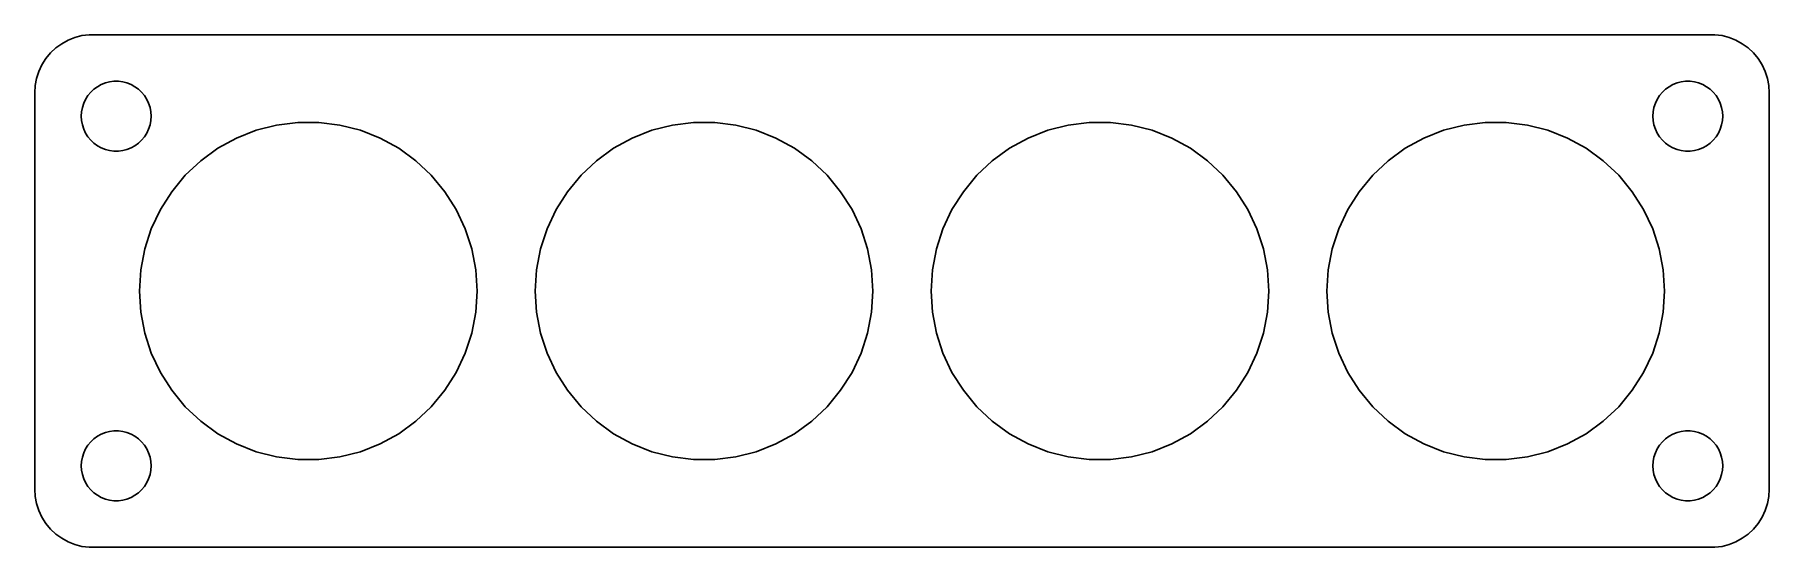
# Model space of a CAD drawing. Header units: metres. Extents: x -74 to 74, y -22 to 22.
import ezdxf

# ---------------------------------------------------------------- set-up
doc = ezdxf.new("R2010")
doc.units = ezdxf.units.M

msp = doc.modelspace()

# ---------------------------------------------------------------- linework, layer by layer
for p, q in [((-72.1791, 21.2216), (-72.6871, 20.8526)), ((-71.6289, 21.5241), (-72.1791, 21.2216)), ((-71.0451, 21.7553), (-71.6289, 21.5241)), ((-70.4369, 21.9114), (-71.0451, 21.7553)), ((-69.8139, 21.9901), (-70.4369, 21.9114)), ((69.8139, 21.9901), (-69.8139, 21.9901)), ((70.4369, 21.9114), (69.8139, 21.9901)), ((71.0451, 21.7553), (70.4369, 21.9114)), ((71.6289, 21.5241), (71.0451, 21.7553)), ((72.1791, 21.2216), (71.6289, 21.5241)), ((72.6871, 20.8526), (72.1791, 21.2216)), ((-73.8815, 19.4088), (-74.1489, 18.8406)), ((-73.5451, 19.9389), (-73.8815, 19.4088)), ((-73.1448, 20.4227), (-73.5451, 19.9389)), ((-72.6871, 20.8526), (-73.1448, 20.4227)), ((73.1448, 20.4227), (72.6871, 20.8526)), ((73.5451, 19.9389), (73.1448, 20.4227)), ((73.8815, 19.4088), (73.5451, 19.9389)), ((74.1489, 18.8406), (73.8815, 19.4088)), ((-74.3429, 18.2434), (-74.4606, 17.6267)), ((-74.1489, 18.8406), (-74.3429, 18.2434)), ((-68.427, 17.8532), (-68.0621, 17.9469)), ((-68.0621, 17.9469), (-67.6884, 17.9941)), ((-67.6884, 17.9941), (-67.3116, 17.9941)), ((-67.3116, 17.9941), (-66.9379, 17.9469)), ((-66.9379, 17.9469), (-66.573, 17.8532)), ((66.573, 17.8532), (66.9379, 17.9469)), ((66.9379, 17.9469), (67.3116, 17.9941)), ((67.3116, 17.9941), (67.6884, 17.9941)), ((67.6884, 17.9941), (68.0621, 17.9469)), ((68.0621, 17.9469), (68.427, 17.8532)), ((74.3429, 18.2434), (74.1489, 18.8406)), ((74.4606, 17.6267), (74.3429, 18.2434)), ((-74.4606, 17.6267), (-74.5, 17)), ((-74.5, 17), (-74.5, -17)), ((-70.2893, 16.1044), (-70.1289, 16.4453)), ((-70.1289, 16.4453), (-69.927, 16.7634)), ((-69.927, 16.7634), (-69.6869, 17.0536)), ((-69.6869, 17.0536), (-69.4123, 17.3115)), ((-69.4123, 17.3115), (-69.1075, 17.533)), ((-69.1075, 17.533), (-68.7773, 17.7145)), ((-68.7773, 17.7145), (-68.427, 17.8532)), ((-66.573, 17.8532), (-66.2227, 17.7145)), ((-66.2227, 17.7145), (-65.8925, 17.533)), ((-65.8925, 17.533), (-65.5877, 17.3115)), ((-65.5877, 17.3115), (-65.3131, 17.0536)), ((-65.3131, 17.0536), (-65.073, 16.7634)), ((-65.073, 16.7634), (-64.8711, 16.4453)), ((-64.8711, 16.4453), (-64.7107, 16.1044)), ((64.7107, 16.1044), (64.8711, 16.4453)), ((64.8711, 16.4453), (65.073, 16.7634)), ((65.073, 16.7634), (65.3131, 17.0536)), ((65.3131, 17.0536), (65.5877, 17.3115)), ((65.5877, 17.3115), (65.8925, 17.533)), ((65.8925, 17.533), (66.2227, 17.7145)), ((66.2227, 17.7145), (66.573, 17.8532)), ((68.427, 17.8532), (68.7773, 17.7145)), ((68.7773, 17.7145), (69.1075, 17.533)), ((69.1075, 17.533), (69.4123, 17.3115)), ((69.4123, 17.3115), (69.6869, 17.0536)), ((69.6869, 17.0536), (69.927, 16.7634)), ((69.927, 16.7634), (70.1289, 16.4453)), ((70.1289, 16.4453), (70.2893, 16.1044)), ((74.5, 17), (74.4606, 17.6267)), ((74.5, -17), (74.5, 17)), ((-70.5, 15), (-70.4763, 15.376)), ((-70.4763, 14.624), (-70.5, 15)), ((-70.4763, 15.376), (-70.4057, 15.7461)), ((-70.4057, 15.7461), (-70.2893, 16.1044)), ((-64.7107, 16.1044), (-64.5943, 15.7461)), ((-64.5943, 15.7461), (-64.5237, 15.376)), ((-64.5237, 15.376), (-64.5, 15)), ((-64.5, 15), (-64.5237, 14.624)), ((64.5, 15), (64.5237, 15.376)), ((64.5237, 14.624), (64.5, 15)), ((64.5237, 15.376), (64.5943, 15.7461)), ((64.5943, 15.7461), (64.7107, 16.1044)), ((70.2893, 16.1044), (70.4057, 15.7461)), ((70.4057, 15.7461), (70.4763, 15.376)), ((70.4763, 15.376), (70.5, 15)), ((70.5, 15), (70.4763, 14.624)), ((-70.4057, 14.2539), (-70.4763, 14.624)), ((-70.2893, 13.8956), (-70.4057, 14.2539)), ((-70.1289, 13.5547), (-70.2893, 13.8956)), ((-69.927, 13.2366), (-70.1289, 13.5547)), ((-64.8711, 13.5547), (-65.073, 13.2366)), ((-64.7107, 13.8956), (-64.8711, 13.5547)), ((-64.5943, 14.2539), (-64.7107, 13.8956)), ((-64.5237, 14.624), (-64.5943, 14.2539)), ((-57.1738, 13.12), (-55.4807, 13.7903)), ((-55.4807, 13.7903), (-53.717, 14.2432)), ((-53.717, 14.2432), (-51.9105, 14.4714)), ((-51.9105, 14.4714), (-50.0895, 14.4714)), ((-50.0895, 14.4714), (-48.283, 14.2432)), ((-48.283, 14.2432), (-46.5192, 13.7903)), ((-46.5192, 13.7903), (-44.8262, 13.12)), ((-23.1738, 13.12), (-21.4807, 13.7903)), ((-21.4807, 13.7903), (-19.717, 14.2432)), ((-19.717, 14.2432), (-17.9105, 14.4714)), ((-17.9105, 14.4714), (-16.0895, 14.4714)), ((-16.0895, 14.4714), (-14.283, 14.2432)), ((-14.283, 14.2432), (-12.5192, 13.7903)), ((-12.5192, 13.7903), (-10.8262, 13.12)), ((10.8262, 13.12), (12.5192, 13.7903)), ((12.5192, 13.7903), (14.283, 14.2432)), ((14.283, 14.2432), (16.0895, 14.4714)), ((16.0895, 14.4714), (17.9105, 14.4714)), ((17.9105, 14.4714), (19.717, 14.2432)), ((19.717, 14.2432), (21.4807, 13.7903)), ((21.4807, 13.7903), (23.1738, 13.12)), ((44.8262, 13.12), (46.5192, 13.7903)), ((46.5192, 13.7903), (48.283, 14.2432)), ((48.283, 14.2432), (50.0895, 14.4714)), ((50.0895, 14.4714), (51.9105, 14.4714)), ((51.9105, 14.4714), (53.717, 14.2432)), ((53.717, 14.2432), (55.4807, 13.7903)), ((55.4807, 13.7903), (57.1738, 13.12)), ((64.5943, 14.2539), (64.5237, 14.624)), ((64.7107, 13.8956), (64.5943, 14.2539)), ((64.8711, 13.5547), (64.7107, 13.8956)), ((65.073, 13.2366), (64.8711, 13.5547)), ((70.1289, 13.5547), (69.927, 13.2366)), ((70.2893, 13.8956), (70.1289, 13.5547)), ((70.4057, 14.2539), (70.2893, 13.8956)), ((70.4763, 14.624), (70.4057, 14.2539)), ((-69.6869, 12.9464), (-69.927, 13.2366)), ((-69.4123, 12.6884), (-69.6869, 12.9464)), ((-69.1075, 12.467), (-69.4123, 12.6884)), ((-68.7773, 12.2855), (-69.1075, 12.467)), ((-68.427, 12.1468), (-68.7773, 12.2855)), ((-68.0621, 12.0531), (-68.427, 12.1468)), ((-67.6884, 12.0059), (-68.0621, 12.0531)), ((-67.3116, 12.0059), (-67.6884, 12.0059)), ((-66.9379, 12.0531), (-67.3116, 12.0059)), ((-66.573, 12.1468), (-66.9379, 12.0531)), ((-66.2227, 12.2855), (-66.573, 12.1468)), ((-65.8925, 12.467), (-66.2227, 12.2855)), ((-65.5877, 12.6884), (-65.8925, 12.467)), ((-65.3131, 12.9464), (-65.5877, 12.6884)), ((-65.073, 13.2366), (-65.3131, 12.9464)), ((-60.2426, 11.1724), (-58.7695, 12.2428)), ((-58.7695, 12.2428), (-57.1738, 13.12)), ((-44.8262, 13.12), (-43.2305, 12.2428)), ((-43.2305, 12.2428), (-41.7573, 11.1724)), ((-26.2426, 11.1724), (-24.7695, 12.2428)), ((-24.7695, 12.2428), (-23.1738, 13.12)), ((-10.8262, 13.12), (-9.2305, 12.2428)), ((-9.2305, 12.2428), (-7.75734, 11.1724)), ((7.75734, 11.1724), (9.2305, 12.2428)), ((9.2305, 12.2428), (10.8262, 13.12)), ((23.1738, 13.12), (24.7695, 12.2428)), ((24.7695, 12.2428), (26.2426, 11.1724)), ((41.7573, 11.1724), (43.2305, 12.2428)), ((43.2305, 12.2428), (44.8262, 13.12)), ((57.1738, 13.12), (58.7695, 12.2428)), ((58.7695, 12.2428), (60.2426, 11.1724)), ((65.3131, 12.9464), (65.073, 13.2366)), ((65.5877, 12.6884), (65.3131, 12.9464)), ((65.8925, 12.467), (65.5877, 12.6884)), ((66.2227, 12.2855), (65.8925, 12.467)), ((66.573, 12.1468), (66.2227, 12.2855)), ((66.9379, 12.0531), (66.573, 12.1468)), ((67.3116, 12.0059), (66.9379, 12.0531)), ((67.6884, 12.0059), (67.3116, 12.0059)), ((68.0621, 12.0531), (67.6884, 12.0059)), ((68.427, 12.1468), (68.0621, 12.0531)), ((68.7773, 12.2855), (68.427, 12.1468)), ((69.1075, 12.467), (68.7773, 12.2855)), ((69.4123, 12.6884), (69.1075, 12.467)), ((69.6869, 12.9464), (69.4123, 12.6884)), ((69.927, 13.2366), (69.6869, 12.9464)), ((-61.57, 9.92592), (-60.2426, 11.1724)), ((-41.7573, 11.1724), (-40.4299, 9.92592)), ((-27.57, 9.92592), (-26.2426, 11.1724)), ((-7.75734, 11.1724), (-6.42995, 9.92592)), ((6.42995, 9.92592), (7.75734, 11.1724)), ((26.2426, 11.1724), (27.57, 9.92592)), ((40.4299, 9.92592), (41.7573, 11.1724)), ((60.2426, 11.1724), (61.57, 9.92592)), ((-62.7307, 8.52287), (-61.57, 9.92592)), ((-40.4299, 9.92592), (-39.2692, 8.52287)), ((-28.7307, 8.52287), (-27.57, 9.92592)), ((-6.42995, 9.92592), (-5.26924, 8.52287)), ((5.26924, 8.52287), (6.42995, 9.92592)), ((27.57, 9.92592), (28.7307, 8.52287)), ((39.2692, 8.52287), (40.4299, 9.92592)), ((61.57, 9.92592), (62.7307, 8.52287)), ((-63.7064, 6.98543), (-62.7307, 8.52287)), ((-39.2692, 8.52287), (-38.2935, 6.98543)), ((-29.7064, 6.98543), (-28.7307, 8.52287)), ((-5.26924, 8.52287), (-4.29355, 6.98543)), ((4.29355, 6.98543), (5.26924, 8.52287)), ((28.7307, 8.52287), (29.7064, 6.98543)), ((38.2935, 6.98543), (39.2692, 8.52287)), ((62.7307, 8.52287), (63.7064, 6.98543)), ((-64.4818, 5.3378), (-63.7064, 6.98543)), ((-38.2935, 6.98543), (-37.5182, 5.3378)), ((-30.4818, 5.3378), (-29.7064, 6.98543)), ((-4.29355, 6.98543), (-3.51823, 5.3378)), ((3.51823, 5.3378), (4.29355, 6.98543)), ((29.7064, 6.98543), (30.4818, 5.3378)), ((37.5182, 5.3378), (38.2935, 6.98543)), ((63.7064, 6.98543), (64.4818, 5.3378)), ((-65.0444, 3.606), (-64.4818, 5.3378)), ((-37.5182, 5.3378), (-36.9555, 3.606)), ((-31.0444, 3.606), (-30.4818, 5.3378)), ((-3.51823, 5.3378), (-2.95554, 3.606)), ((2.95554, 3.606), (3.51823, 5.3378)), ((30.4818, 5.3378), (31.0444, 3.606)), ((36.9555, 3.606), (37.5182, 5.3378)), ((64.4818, 5.3378), (65.0444, 3.606)), ((-65.3857, 1.81732), (-65.0444, 3.606)), ((-36.9555, 3.606), (-36.6143, 1.81732)), ((-31.3857, 1.81732), (-31.0444, 3.606)), ((-2.95554, 3.606), (-2.61433, 1.81732)), ((2.61433, 1.81732), (2.95554, 3.606)), ((31.0444, 3.606), (31.3857, 1.81732)), ((36.6143, 1.81732), (36.9555, 3.606)), ((65.0444, 3.606), (65.3857, 1.81732)), ((-65.5, 0), (-65.3857, 1.81732)), ((-36.6143, 1.81732), (-36.5, 0)), ((-31.5, 0), (-31.3857, 1.81732)), ((-2.61433, 1.81732), (-2.5, 0)), ((2.5, 0), (2.61433, 1.81732)), ((31.3857, 1.81732), (31.5, 0)), ((36.5, 0), (36.6143, 1.81732)), ((65.3857, 1.81732), (65.5, 0)), ((-65.3857, -1.81732), (-65.5, 0)), ((-36.5, 0), (-36.6143, -1.81732)), ((-31.3857, -1.81732), (-31.5, 0)), ((-2.5, 0), (-2.61433, -1.81732)), ((2.61433, -1.81732), (2.5, 0)), ((31.5, 0), (31.3857, -1.81732)), ((36.6143, -1.81732), (36.5, 0)), ((65.5, 0), (65.3857, -1.81732)), ((-65.0444, -3.606), (-65.3857, -1.81732)), ((-36.6143, -1.81732), (-36.9555, -3.606)), ((-31.0444, -3.606), (-31.3857, -1.81732)), ((-2.61433, -1.81732), (-2.95554, -3.606)), ((2.95554, -3.606), (2.61433, -1.81732)), ((31.3857, -1.81732), (31.0444, -3.606)), ((36.9555, -3.606), (36.6143, -1.81732)), ((65.3857, -1.81732), (65.0444, -3.606)), ((-64.4818, -5.3378), (-65.0444, -3.606)), ((-36.9555, -3.606), (-37.5182, -5.3378)), ((-30.4818, -5.3378), (-31.0444, -3.606)), ((-2.95554, -3.606), (-3.51823, -5.3378)), ((3.51823, -5.3378), (2.95554, -3.606)), ((31.0444, -3.606), (30.4818, -5.3378)), ((37.5182, -5.3378), (36.9555, -3.606)), ((65.0444, -3.606), (64.4818, -5.3378)), ((-63.7064, -6.98543), (-64.4818, -5.3378)), ((-37.5182, -5.3378), (-38.2935, -6.98543)), ((-29.7064, -6.98543), (-30.4818, -5.3378)), ((-3.51823, -5.3378), (-4.29355, -6.98543)), ((4.29355, -6.98543), (3.51823, -5.3378)), ((30.4818, -5.3378), (29.7064, -6.98543)), ((38.2935, -6.98543), (37.5182, -5.3378)), ((64.4818, -5.3378), (63.7064, -6.98543)), ((-62.7307, -8.52287), (-63.7064, -6.98543)), ((-38.2935, -6.98543), (-39.2692, -8.52287)), ((-28.7307, -8.52287), (-29.7064, -6.98543)), ((-4.29355, -6.98543), (-5.26924, -8.52287)), ((5.26924, -8.52287), (4.29355, -6.98543)), ((29.7064, -6.98543), (28.7307, -8.52287)), ((39.2692, -8.52287), (38.2935, -6.98543)), ((63.7064, -6.98543), (62.7307, -8.52287)), ((-61.57, -9.92592), (-62.7307, -8.52287)), ((-39.2692, -8.52287), (-40.4299, -9.92592)), ((-27.57, -9.92592), (-28.7307, -8.52287)), ((-5.26924, -8.52287), (-6.42995, -9.92592)), ((6.42995, -9.92592), (5.26924, -8.52287)), ((28.7307, -8.52287), (27.57, -9.92592)), ((40.4299, -9.92592), (39.2692, -8.52287)), ((62.7307, -8.52287), (61.57, -9.92592)), ((-60.2426, -11.1724), (-61.57, -9.92592)), ((-40.4299, -9.92592), (-41.7573, -11.1724)), ((-26.2426, -11.1724), (-27.57, -9.92592)), ((-6.42995, -9.92592), (-7.75734, -11.1724)), ((7.75734, -11.1724), (6.42995, -9.92592)), ((27.57, -9.92592), (26.2426, -11.1724)), ((41.7573, -11.1724), (40.4299, -9.92592)), ((61.57, -9.92592), (60.2426, -11.1724)), ((-58.7695, -12.2428), (-60.2426, -11.1724)), ((-41.7573, -11.1724), (-43.2305, -12.2428)), ((-24.7695, -12.2428), (-26.2426, -11.1724)), ((-7.75734, -11.1724), (-9.2305, -12.2428)), ((9.2305, -12.2428), (7.75734, -11.1724)), ((26.2426, -11.1724), (24.7695, -12.2428)), ((43.2305, -12.2428), (41.7573, -11.1724)), ((60.2426, -11.1724), (58.7695, -12.2428)), ((-70.1289, -13.5547), (-69.927, -13.2366)), ((-69.927, -13.2366), (-69.6869, -12.9464)), ((-69.6869, -12.9464), (-69.4123, -12.6884)), ((-69.4123, -12.6884), (-69.1075, -12.467)), ((-69.1075, -12.467), (-68.7773, -12.2855)), ((-68.7773, -12.2855), (-68.427, -12.1468)), ((-68.427, -12.1468), (-68.0621, -12.0531)), ((-68.0621, -12.0531), (-67.6884, -12.0059)), ((-67.6884, -12.0059), (-67.3116, -12.0059)), ((-67.3116, -12.0059), (-66.9379, -12.0531)), ((-66.9379, -12.0531), (-66.573, -12.1468)), ((-66.573, -12.1468), (-66.2227, -12.2855)), ((-66.2227, -12.2855), (-65.8925, -12.467)), ((-65.8925, -12.467), (-65.5877, -12.6884)), ((-65.5877, -12.6884), (-65.3131, -12.9464)), ((-65.3131, -12.9464), (-65.073, -13.2366)), ((-65.073, -13.2366), (-64.8711, -13.5547)), ((-57.1738, -13.12), (-58.7695, -12.2428)), ((-55.4807, -13.7903), (-57.1738, -13.12)), ((-44.8262, -13.12), (-46.5192, -13.7903)), ((-43.2305, -12.2428), (-44.8262, -13.12)), ((-23.1738, -13.12), (-24.7695, -12.2428)), ((-21.4807, -13.7903), (-23.1738, -13.12)), ((-10.8262, -13.12), (-12.5192, -13.7903)), ((-9.2305, -12.2428), (-10.8262, -13.12)), ((10.8262, -13.12), (9.2305, -12.2428)), ((12.5192, -13.7903), (10.8262, -13.12)), ((23.1738, -13.12), (21.4807, -13.7903)), ((24.7695, -12.2428), (23.1738, -13.12)), ((44.8262, -13.12), (43.2305, -12.2428)), ((46.5192, -13.7903), (44.8262, -13.12)), ((57.1738, -13.12), (55.4807, -13.7903)), ((58.7695, -12.2428), (57.1738, -13.12)), ((64.8711, -13.5547), (65.073, -13.2366)), ((65.073, -13.2366), (65.3131, -12.9464)), ((65.3131, -12.9464), (65.5877, -12.6884)), ((65.5877, -12.6884), (65.8925, -12.467)), ((65.8925, -12.467), (66.2227, -12.2855)), ((66.2227, -12.2855), (66.573, -12.1468)), ((66.573, -12.1468), (66.9379, -12.0531)), ((66.9379, -12.0531), (67.3116, -12.0059)), ((67.3116, -12.0059), (67.6884, -12.0059)), ((67.6884, -12.0059), (68.0621, -12.0531)), ((68.0621, -12.0531), (68.427, -12.1468)), ((68.427, -12.1468), (68.7773, -12.2855)), ((68.7773, -12.2855), (69.1075, -12.467)), ((69.1075, -12.467), (69.4123, -12.6884)), ((69.4123, -12.6884), (69.6869, -12.9464)), ((69.6869, -12.9464), (69.927, -13.2366)), ((69.927, -13.2366), (70.1289, -13.5547)), ((-70.5, -15), (-70.4763, -14.624)), ((-70.4763, -14.624), (-70.4057, -14.2539)), ((-70.4057, -14.2539), (-70.2893, -13.8956)), ((-70.2893, -13.8956), (-70.1289, -13.5547)), ((-64.8711, -13.5547), (-64.7107, -13.8956)), ((-64.7107, -13.8956), (-64.5943, -14.2539)), ((-64.5943, -14.2539), (-64.5237, -14.624)), ((-64.5237, -14.624), (-64.5, -15)), ((-53.717, -14.2432), (-55.4807, -13.7903)), ((-51.9105, -14.4714), (-53.717, -14.2432)), ((-50.0895, -14.4714), (-51.9105, -14.4714)), ((-48.283, -14.2432), (-50.0895, -14.4714)), ((-46.5192, -13.7903), (-48.283, -14.2432)), ((-19.717, -14.2432), (-21.4807, -13.7903)), ((-17.9105, -14.4714), (-19.717, -14.2432)), ((-16.0895, -14.4714), (-17.9105, -14.4714)), ((-14.283, -14.2432), (-16.0895, -14.4714)), ((-12.5192, -13.7903), (-14.283, -14.2432)), ((14.283, -14.2432), (12.5192, -13.7903)), ((16.0895, -14.4714), (14.283, -14.2432)), ((17.9105, -14.4714), (16.0895, -14.4714)), ((19.717, -14.2432), (17.9105, -14.4714)), ((21.4807, -13.7903), (19.717, -14.2432)), ((48.283, -14.2432), (46.5192, -13.7903)), ((50.0895, -14.4714), (48.283, -14.2432)), ((51.9105, -14.4714), (50.0895, -14.4714)), ((53.717, -14.2432), (51.9105, -14.4714)), ((55.4807, -13.7903), (53.717, -14.2432)), ((64.5, -15), (64.5237, -14.624)), ((64.5237, -14.624), (64.5943, -14.2539)), ((64.5943, -14.2539), (64.7107, -13.8956)), ((64.7107, -13.8956), (64.8711, -13.5547)), ((70.1289, -13.5547), (70.2893, -13.8956)), ((70.2893, -13.8956), (70.4057, -14.2539)), ((70.4057, -14.2539), (70.4763, -14.624)), ((70.4763, -14.624), (70.5, -15)), ((-70.4763, -15.376), (-70.5, -15)), ((-70.4057, -15.7461), (-70.4763, -15.376)), ((-70.2893, -16.1044), (-70.4057, -15.7461)), ((-70.1289, -16.4453), (-70.2893, -16.1044)), ((-64.7107, -16.1044), (-64.8711, -16.4453)), ((-64.5943, -15.7461), (-64.7107, -16.1044)), ((-64.5237, -15.376), (-64.5943, -15.7461)), ((-64.5, -15), (-64.5237, -15.376)), ((64.5237, -15.376), (64.5, -15)), ((64.5943, -15.7461), (64.5237, -15.376)), ((64.7107, -16.1044), (64.5943, -15.7461)), ((64.8711, -16.4453), (64.7107, -16.1044)), ((70.2893, -16.1044), (70.1289, -16.4453)), ((70.4057, -15.7461), (70.2893, -16.1044)), ((70.4763, -15.376), (70.4057, -15.7461)), ((70.5, -15), (70.4763, -15.376)), ((-74.5, -17), (-74.4606, -17.6267)), ((-74.4606, -17.6267), (-74.3429, -18.2434)), ((-69.927, -16.7634), (-70.1289, -16.4453)), ((-69.6869, -17.0536), (-69.927, -16.7634)), ((-69.4123, -17.3115), (-69.6869, -17.0536)), ((-69.1075, -17.533), (-69.4123, -17.3115)), ((-68.7773, -17.7145), (-69.1075, -17.533)), ((-68.427, -17.8532), (-68.7773, -17.7145)), ((-68.0621, -17.9469), (-68.427, -17.8532)), ((-66.573, -17.8532), (-66.9379, -17.9469)), ((-66.2227, -17.7145), (-66.573, -17.8532)), ((-65.8925, -17.533), (-66.2227, -17.7145)), ((-65.5877, -17.3115), (-65.8925, -17.533)), ((-65.3131, -17.0536), (-65.5877, -17.3115)), ((-65.073, -16.7634), (-65.3131, -17.0536)), ((-64.8711, -16.4453), (-65.073, -16.7634)), ((65.073, -16.7634), (64.8711, -16.4453)), ((65.3131, -17.0536), (65.073, -16.7634)), ((65.5877, -17.3115), (65.3131, -17.0536)), ((65.8925, -17.533), (65.5877, -17.3115)), ((66.2227, -17.7145), (65.8925, -17.533)), ((66.573, -17.8532), (66.2227, -17.7145)), ((66.9379, -17.9469), (66.573, -17.8532)), ((68.427, -17.8532), (68.0621, -17.9469)), ((68.7773, -17.7145), (68.427, -17.8532)), ((69.1075, -17.533), (68.7773, -17.7145)), ((69.4123, -17.3115), (69.1075, -17.533)), ((69.6869, -17.0536), (69.4123, -17.3115)), ((69.927, -16.7634), (69.6869, -17.0536)), ((70.1289, -16.4453), (69.927, -16.7634)), ((74.3429, -18.2434), (74.4606, -17.6267)), ((74.4606, -17.6267), (74.5, -17)), ((-74.3429, -18.2434), (-74.1489, -18.8406)), ((-74.1489, -18.8406), (-73.8815, -19.4088)), ((-67.6884, -17.9941), (-68.0621, -17.9469)), ((-67.3116, -17.9941), (-67.6884, -17.9941)), ((-66.9379, -17.9469), (-67.3116, -17.9941)), ((67.3116, -17.9941), (66.9379, -17.9469)), ((67.6884, -17.9941), (67.3116, -17.9941)), ((68.0621, -17.9469), (67.6884, -17.9941)), ((73.8815, -19.4088), (74.1489, -18.8406)), ((74.1489, -18.8406), (74.3429, -18.2434)), ((-73.8815, -19.4088), (-73.5451, -19.9389)), ((-73.5451, -19.9389), (-73.1448, -20.4227)), ((-73.1448, -20.4227), (-72.6871, -20.8526)), ((-72.6871, -20.8526), (-72.1791, -21.2216)), ((72.1791, -21.2216), (72.6871, -20.8526)), ((72.6871, -20.8526), (73.1448, -20.4227)), ((73.1448, -20.4227), (73.5451, -19.9389)), ((73.5451, -19.9389), (73.8815, -19.4088)), ((-72.1791, -21.2216), (-71.6289, -21.5241)), ((-71.6289, -21.5241), (-71.0451, -21.7553)), ((-71.0451, -21.7553), (-70.4369, -21.9114)), ((-70.4369, -21.9114), (-69.8139, -21.9901)), ((-69.8139, -21.9901), (69.8139, -21.9901)), ((69.8139, -21.9901), (70.4369, -21.9114)), ((70.4369, -21.9114), (71.0451, -21.7553)), ((71.0451, -21.7553), (71.6289, -21.5241)), ((71.6289, -21.5241), (72.1791, -21.2216))]:
    msp.add_line(p, q)

doc.saveas('drawing.dxf')
